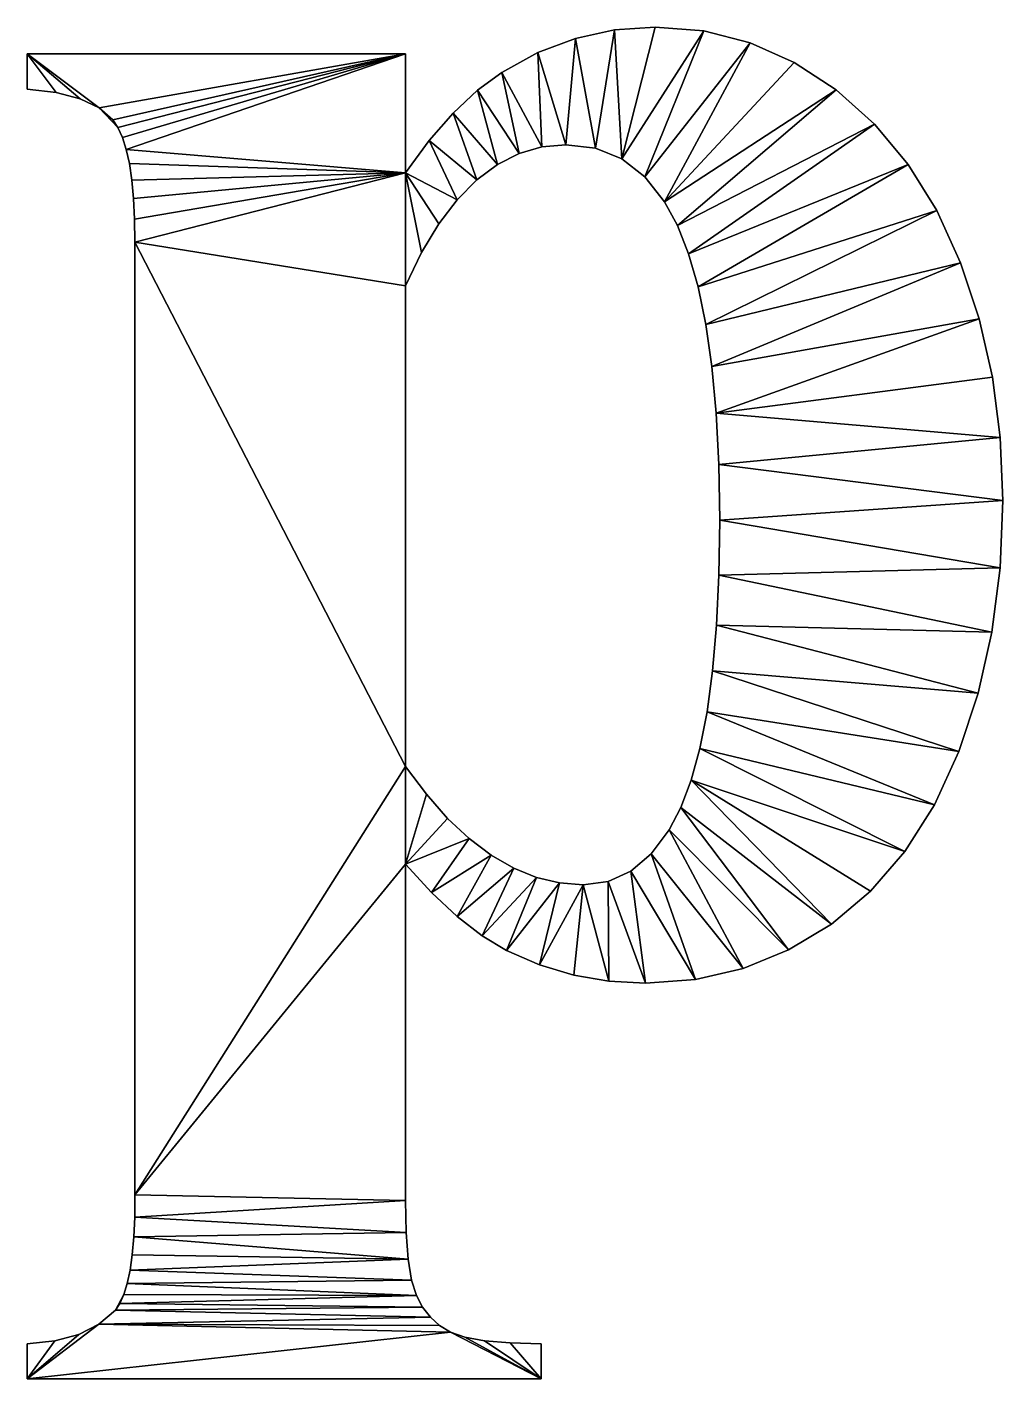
# Model space of a CAD drawing. Header units: metres. Extents: x 0.027 to 0.723, y -0.301 to 0.662.
import ezdxf

# ---------------------------------------------------------------- set-up
doc = ezdxf.new("R2010")
doc.units = ezdxf.units.M

msp = doc.modelspace()

# ---------------------------------------------------------------- meshes
at = {"layer": 'Armanisoft_0', "linetype": 'CONTINUOUS'}
mesh = msp.add_polyface(dxfattribs=at)
corners = [(0.510725, 0.450465), (0.675287, 0.531504), (0.692206, 0.494433), (0.505183, 0.477182), (0.654886, 0.564381), (0.498408, 0.500633), (0.631002, 0.593066), (0.490402, 0.520815), (0.603636, 0.617558), (0.481164, 0.53773), (0.542253, 0.65115), (0.573737, 0.637153), (0.46709, 0.55557), (0.509184, 0.659548), (0.45069, 0.568312), (0.445569, 0.660326), (0.47453, 0.662348), (0.431963, 0.575958), (0.417701, 0.654261), (0.510725, 0.450465, 0.229421), (0.692206, 0.494433, 0.229421), (0.675287, 0.531504, 0.229421), (0.505183, 0.477182, 0.229421), (0.654886, 0.564381, 0.229421), (0.498408, 0.500633, 0.229421), (0.631002, 0.593066, 0.229421), (0.490402, 0.520815, 0.229421), (0.603636, 0.617558, 0.229421), (0.481164, 0.53773, 0.229421), (0.573737, 0.637153, 0.229421), (0.542253, 0.65115, 0.229421), (0.46709, 0.55557, 0.229421), (0.509184, 0.659548, 0.229421), (0.45069, 0.568312, 0.229421), (0.47453, 0.662348, 0.229421), (0.445569, 0.660326, 0.229421), (0.431963, 0.575958, 0.229421), (0.417701, 0.654261, 0.229421), (0.445569, 0.660326), (0.417701, 0.654261), (0.417701, 0.654261, 0.229421), (0.445569, 0.660326, 0.229421), (0.47453, 0.662348), (0.47453, 0.662348, 0.229421), (0.509184, 0.659548), (0.509184, 0.659548, 0.229421), (0.542253, 0.65115), (0.542253, 0.65115, 0.229421), (0.573737, 0.637153), (0.573737, 0.637153, 0.229421), (0.603636, 0.617558), (0.603636, 0.617558, 0.229421), (0.631002, 0.593066), (0.631002, 0.593066, 0.229421), (0.654886, 0.564381), (0.654886, 0.564381, 0.229421), (0.675287, 0.531504), (0.675287, 0.531504, 0.229421), (0.692206, 0.494433), (0.692206, 0.494433, 0.229421), (0.498408, 0.500633), (0.505183, 0.477182), (0.505183, 0.477182, 0.229421), (0.498408, 0.500633, 0.229421), (0.490402, 0.520815), (0.490402, 0.520815, 0.229421), (0.481164, 0.53773), (0.481164, 0.53773, 0.229421), (0.46709, 0.55557), (0.46709, 0.55557, 0.229421), (0.45069, 0.568312), (0.45069, 0.568312, 0.229421), (0.431963, 0.575958), (0.431963, 0.575958, 0.229421)]
mesh.append_faces([[corners[k] for k in face] for face in [(0, 1, 2), (3, 4, 1), (5, 6, 4), (5, 4, 3), (7, 8, 6), (7, 6, 5), (9, 10, 11), (9, 11, 8), (9, 8, 7), (12, 13, 10), (12, 10, 9), (14, 15, 16), (14, 16, 13), (14, 13, 12), (17, 18, 15), (17, 15, 14), (19, 20, 21), (22, 21, 23), (24, 23, 25), (24, 22, 23), (26, 25, 27), (26, 24, 25), (28, 29, 30), (28, 27, 29), (28, 26, 27), (31, 30, 32), (31, 28, 30), (33, 34, 35), (33, 32, 34), (33, 31, 32), (36, 35, 37), (36, 33, 35), (38, 39, 40, 41), (42, 38, 41, 43), (44, 42, 43, 45), (46, 44, 45, 47), (48, 46, 47, 49), (50, 48, 49, 51), (52, 50, 51, 53), (54, 52, 53, 55), (56, 54, 55, 57), (58, 56, 57, 59), (60, 61, 62, 63), (64, 60, 63, 65), (66, 64, 65, 67), (68, 66, 67, 69), (70, 68, 69, 71), (72, 70, 71, 73)]])
mesh = msp.add_polyface(dxfattribs=at)
corners = [(0.410909, 0.578506), (0.390927, 0.644153), (0.417701, 0.654261), (0.431963, 0.575958), (0.39385, 0.576936), (0.365248, 0.630002), (0.377579, 0.572227), (0.347791, 0.617259), (0.362096, 0.564378), (0.330513, 0.601078), (0.3474, 0.553389), (0.313414, 0.581459), (0.333492, 0.53926), (0.296494, 0.558403), (0.320372, 0.521992), (0.308039, 0.501584), (0.296494, 0.478037), (0.410909, 0.578506, 0.229421), (0.417701, 0.654261, 0.229421), (0.390927, 0.644153, 0.229421), (0.431963, 0.575958, 0.229421), (0.39385, 0.576936, 0.229421), (0.365248, 0.630002, 0.229421), (0.377579, 0.572227, 0.229421), (0.347791, 0.617259, 0.229421), (0.362096, 0.564378, 0.229421), (0.330513, 0.601078, 0.229421), (0.3474, 0.553389, 0.229421), (0.313414, 0.581459, 0.229421), (0.333492, 0.53926, 0.229421), (0.296494, 0.558403, 0.229421), (0.320372, 0.521992, 0.229421), (0.308039, 0.501584, 0.229421), (0.296494, 0.478037, 0.229421), (0.103659, 0.509146, 0.229421), (0.296494, 0.135299, 0.229421), (0.296494, 0.558403), (0.296494, 0.643293), (0.296494, 0.643293, 0.229421), (0.296494, 0.558403, 0.229421), (0.313414, 0.581459), (0.313414, 0.581459, 0.229421), (0.330513, 0.601078), (0.330513, 0.601078, 0.229421), (0.347791, 0.617259), (0.347791, 0.617259, 0.229421), (0.365248, 0.630002), (0.365248, 0.630002, 0.229421), (0.390927, 0.644153), (0.390927, 0.644153, 0.229421), (0.417701, 0.654261), (0.417701, 0.654261, 0.229421), (0.410909, 0.578506), (0.431963, 0.575958), (0.431963, 0.575958, 0.229421), (0.410909, 0.578506, 0.229421), (0.39385, 0.576936), (0.39385, 0.576936, 0.229421), (0.377579, 0.572227), (0.377579, 0.572227, 0.229421), (0.362096, 0.564378), (0.362096, 0.564378, 0.229421), (0.3474, 0.553389), (0.3474, 0.553389, 0.229421), (0.333492, 0.53926), (0.333492, 0.53926, 0.229421), (0.320372, 0.521992), (0.320372, 0.521992, 0.229421), (0.308039, 0.501584), (0.308039, 0.501584, 0.229421), (0.296494, 0.478037), (0.296494, 0.478037, 0.229421), (0.296494, 0.135299), (0.296494, 0.135299, 0.229421)]
mesh.append_faces([[corners[k] for k in face] for face in [(0, 1, 2), (0, 2, 3), (4, 5, 1), (4, 1, 0), (6, 7, 5), (6, 5, 4), (8, 9, 7), (8, 7, 6), (10, 11, 9), (10, 9, 8), (12, 13, 11), (12, 11, 10), (14, 13, 12), (15, 13, 14), (16, 13, 15), (17, 18, 19), (17, 20, 18), (21, 19, 22), (21, 17, 19), (23, 22, 24), (23, 21, 22), (25, 24, 26), (25, 23, 24), (27, 26, 28), (27, 25, 26), (29, 28, 30), (29, 27, 28), (31, 29, 30), (32, 31, 30), (33, 34, 35), (33, 32, 30), (36, 37, 38, 39), (40, 36, 39, 41), (42, 40, 41, 43), (44, 42, 43, 45), (46, 44, 45, 47), (48, 46, 47, 49), (50, 48, 49, 51), (52, 53, 54, 55), (56, 52, 55, 57), (58, 56, 57, 59), (60, 58, 59, 61), (62, 60, 61, 63), (64, 62, 63, 65), (66, 64, 65, 67), (68, 66, 67, 69), (70, 68, 69, 71), (72, 70, 71, 73)]])
mesh = msp.add_polyface(dxfattribs=at)
corners = [(0.078008, 0.60477), (0.087781, 0.596279), (0.091502, 0.590761), (0.026677, 0.643293), (0.064566, 0.611244), (0.047456, 0.615701), (0.026677, 0.61814), (0.296494, 0.643293), (0.097456, 0.575119), (0.094728, 0.583708), (0.296494, 0.558403), (0.103659, 0.509146), (0.10341, 0.525412), (0.102666, 0.540142), (0.101426, 0.553336), (0.099689, 0.564995), (0.296494, 0.478037), (0.296494, 0.135299), (0.078008, 0.60477, 0.229421), (0.091502, 0.590761, 0.229421), (0.087781, 0.596279, 0.229421), (0.026677, 0.643293, 0.229421), (0.064566, 0.611244, 0.229421), (0.047456, 0.615701, 0.229421), (0.026677, 0.61814, 0.229421), (0.296494, 0.643293, 0.229421), (0.094728, 0.583708, 0.229421), (0.097456, 0.575119, 0.229421), (0.296494, 0.558403, 0.229421), (0.10341, 0.525412, 0.229421), (0.103659, 0.509146, 0.229421), (0.102666, 0.540142, 0.229421), (0.101426, 0.553336, 0.229421), (0.099689, 0.564995, 0.229421), (0.296494, 0.478037, 0.229421), (0.10341, 0.525412), (0.103659, 0.509146), (0.103659, 0.509146, 0.229421), (0.10341, 0.525412, 0.229421), (0.102666, 0.540142), (0.102666, 0.540142, 0.229421), (0.101426, 0.553336), (0.101426, 0.553336, 0.229421), (0.099689, 0.564995), (0.099689, 0.564995, 0.229421), (0.097456, 0.575119), (0.097456, 0.575119, 0.229421), (0.094728, 0.583708), (0.094728, 0.583708, 0.229421), (0.091502, 0.590761), (0.091502, 0.590761, 0.229421), (0.087781, 0.596279), (0.087781, 0.596279, 0.229421), (0.078008, 0.60477), (0.078008, 0.60477, 0.229421), (0.064566, 0.611244), (0.064566, 0.611244, 0.229421), (0.047456, 0.615701), (0.047456, 0.615701, 0.229421), (0.026677, 0.61814), (0.026677, 0.61814, 0.229421), (0.026677, 0.643293), (0.026677, 0.643293, 0.229421), (0.296494, 0.643293), (0.296494, 0.643293, 0.229421)]
mesh.append_faces([[corners[k] for k in face] for face in [(0, 1, 2), (3, 0, 4), (3, 4, 5), (3, 5, 6), (7, 8, 9), (7, 9, 2), (7, 2, 1), (7, 1, 0), (7, 0, 3), (10, 11, 12), (10, 12, 13), (10, 13, 14), (10, 14, 15), (10, 15, 8), (10, 8, 7), (16, 11, 10), (16, 17, 11), (18, 19, 20), (21, 22, 18), (21, 23, 22), (21, 24, 23), (25, 26, 27), (25, 19, 26), (25, 20, 19), (25, 18, 20), (25, 21, 18), (28, 29, 30), (28, 31, 29), (28, 32, 31), (28, 33, 32), (28, 27, 33), (28, 25, 27), (34, 28, 30), (35, 36, 37, 38), (39, 35, 38, 40), (41, 39, 40, 42), (43, 41, 42, 44), (45, 43, 44, 46), (47, 45, 46, 48), (49, 47, 48, 50), (51, 49, 50, 52), (53, 51, 52, 54), (55, 53, 54, 56), (57, 55, 56, 58), (59, 57, 58, 60), (61, 59, 60, 62), (63, 61, 62, 64)]])
mesh = msp.add_polyface(dxfattribs=at)
corners = [(0.518322, 0.236015), (0.714705, 0.23119), (0.704885, 0.187537), (0.515501, 0.203492), (0.520015, 0.271823), (0.720597, 0.277013), (0.520579, 0.310916), (0.722561, 0.325007), (0.519963, 0.350705), (0.720664, 0.369756), (0.518116, 0.387226), (0.705486, 0.454469), (0.714972, 0.41291), (0.515036, 0.420479), (0.692206, 0.494433), (0.510725, 0.450465), (0.505183, 0.477182), (0.675287, 0.531504), (0.515501, 0.203492, 0.229421), (0.691137, 0.146055, 0.229421), (0.704885, 0.187537, 0.229421), (0.518322, 0.236015, 0.229421), (0.714705, 0.23119, 0.229421), (0.520015, 0.271823, 0.229421), (0.720597, 0.277013, 0.229421), (0.520579, 0.310916, 0.229421), (0.722561, 0.325007, 0.229421), (0.519963, 0.350705, 0.229421), (0.720664, 0.369756, 0.229421), (0.518116, 0.387226, 0.229421), (0.714972, 0.41291, 0.229421), (0.705486, 0.454469, 0.229421), (0.515036, 0.420479, 0.229421), (0.692206, 0.494433, 0.229421), (0.510725, 0.450465, 0.229421), (0.505183, 0.477182, 0.229421), (0.675287, 0.531504, 0.229421), (0.705486, 0.454469), (0.692206, 0.494433), (0.692206, 0.494433, 0.229421), (0.705486, 0.454469, 0.229421), (0.714972, 0.41291), (0.714972, 0.41291, 0.229421), (0.720664, 0.369756), (0.720664, 0.369756, 0.229421), (0.722561, 0.325007), (0.722561, 0.325007, 0.229421), (0.720597, 0.277013), (0.720597, 0.277013, 0.229421), (0.714705, 0.23119), (0.714705, 0.23119, 0.229421), (0.704885, 0.187537), (0.704885, 0.187537, 0.229421), (0.515501, 0.203492), (0.511552, 0.174254), (0.511552, 0.174254, 0.229421), (0.515501, 0.203492, 0.229421), (0.518322, 0.236015), (0.518322, 0.236015, 0.229421), (0.520015, 0.271823), (0.520015, 0.271823, 0.229421), (0.520579, 0.310916), (0.520579, 0.310916, 0.229421), (0.519963, 0.350705), (0.519963, 0.350705, 0.229421), (0.518116, 0.387226), (0.518116, 0.387226, 0.229421), (0.515036, 0.420479), (0.515036, 0.420479, 0.229421), (0.510725, 0.450465), (0.510725, 0.450465, 0.229421), (0.505183, 0.477182), (0.505183, 0.477182, 0.229421)]
mesh.append_faces([[corners[k] for k in face] for face in [(0, 1, 2), (0, 2, 3), (4, 5, 1), (4, 1, 0), (6, 7, 5), (6, 5, 4), (8, 9, 7), (8, 7, 6), (10, 11, 12), (10, 12, 9), (10, 9, 8), (13, 14, 11), (13, 11, 10), (15, 14, 13), (16, 17, 15), (18, 19, 20), (21, 20, 22), (21, 18, 20), (23, 22, 24), (23, 21, 22), (25, 24, 26), (25, 23, 24), (27, 26, 28), (27, 25, 26), (29, 30, 31), (29, 28, 30), (29, 27, 28), (32, 31, 33), (32, 29, 31), (34, 32, 33), (35, 34, 36), (37, 38, 39, 40), (41, 37, 40, 42), (43, 41, 42, 44), (45, 43, 44, 46), (47, 45, 46, 48), (49, 47, 48, 50), (51, 49, 50, 52), (53, 54, 55, 56), (57, 53, 56, 58), (59, 57, 58, 60), (61, 59, 60, 62), (63, 61, 62, 64), (65, 63, 64, 66), (67, 65, 66, 68), (69, 67, 68, 70), (71, 69, 70, 72)]])
mesh = msp.add_polyface(dxfattribs=at)
corners = [(0.100159, -0.223544), (0.298444, -0.215688), (0.300882, -0.230647), (0.10169, -0.212506), (0.102784, -0.199898), (0.296981, -0.196732), (0.10344, -0.185719), (0.296494, -0.17378), (0.103659, -0.16997), (0.296494, 0.135299), (0.296494, 0.065783), (0.103659, 0.509146), (0.3114, 0.115557), (0.326573, 0.098447), (0.342015, 0.08397), (0.315129, 0.045584), (0.357725, 0.072125), (0.33335, 0.028581), (0.100159, -0.223544, 0.229421), (0.300882, -0.230647, 0.229421), (0.298444, -0.215688, 0.229421), (0.10169, -0.212506, 0.229421), (0.102784, -0.199898, 0.229421), (0.296981, -0.196732, 0.229421), (0.10344, -0.185719, 0.229421), (0.296494, -0.17378, 0.229421), (0.103659, -0.16997, 0.229421), (0.296494, 0.135299, 0.229421), (0.296494, 0.065783, 0.229421), (0.103659, 0.509146, 0.229421), (0.3114, 0.115557, 0.229421), (0.326573, 0.098447, 0.229421), (0.342015, 0.08397, 0.229421), (0.315129, 0.045584, 0.229421), (0.357725, 0.072125, 0.229421), (0.33335, 0.028581, 0.229421), (0.296494, -0.17378), (0.296494, 0.065783), (0.296494, 0.065783, 0.229421), (0.296494, -0.17378, 0.229421), (0.296981, -0.196732), (0.296981, -0.196732, 0.229421), (0.298444, -0.215688), (0.298444, -0.215688, 0.229421), (0.300882, -0.230647), (0.300882, -0.230647, 0.229421), (0.100159, -0.223544), (0.098191, -0.233012), (0.098191, -0.233012, 0.229421), (0.100159, -0.223544, 0.229421), (0.10169, -0.212506), (0.10169, -0.212506, 0.229421), (0.102784, -0.199898), (0.102784, -0.199898, 0.229421), (0.10344, -0.185719), (0.10344, -0.185719, 0.229421), (0.103659, -0.16997), (0.103659, -0.16997, 0.229421), (0.103659, 0.509146), (0.103659, 0.509146, 0.229421), (0.315129, 0.045584), (0.33335, 0.028581), (0.33335, 0.028581, 0.229421), (0.315129, 0.045584, 0.229421), (0.3114, 0.115557), (0.296494, 0.135299), (0.296494, 0.135299, 0.229421), (0.3114, 0.115557, 0.229421), (0.326573, 0.098447), (0.326573, 0.098447, 0.229421), (0.342015, 0.08397), (0.342015, 0.08397, 0.229421)]
mesh.append_faces([[corners[k] for k in face] for face in [(0, 1, 2), (3, 1, 0), (4, 5, 1), (4, 1, 3), (6, 7, 5), (6, 5, 4), (8, 7, 6), (9, 10, 8), (9, 8, 11), (12, 10, 9), (13, 10, 12), (14, 15, 10), (14, 10, 13), (16, 17, 15), (16, 15, 14), (10, 7, 8), (18, 19, 20), (21, 18, 20), (22, 20, 23), (22, 21, 20), (24, 23, 25), (24, 22, 23), (26, 24, 25), (27, 26, 28), (27, 29, 26), (30, 27, 28), (31, 30, 28), (32, 28, 33), (32, 31, 28), (34, 33, 35), (34, 32, 33), (28, 26, 25), (36, 37, 38, 39), (40, 36, 39, 41), (42, 40, 41, 43), (44, 42, 43, 45), (46, 47, 48, 49), (50, 46, 49, 51), (52, 50, 51, 53), (54, 52, 53, 55), (56, 54, 55, 57), (58, 56, 57, 59), (60, 61, 62, 63), (37, 60, 63, 38), (64, 65, 66, 67), (68, 64, 67, 69), (70, 68, 69, 71)]])
mesh = msp.add_polyface(dxfattribs=at)
corners = [(0.373703, 0.062912), (0.33335, 0.028581), (0.357725, 0.072125), (0.389949, 0.056332), (0.351159, 0.014774), (0.406463, 0.052383), (0.368554, 0.004162), (0.47166, 0.073051), (0.503328, -0.01642), (0.457186, 0.060838), (0.48447, 0.09015), (0.537311, -0.008515), (0.492933, 0.106249), (0.600203, 0.023104), (0.569602, 0.004659), (0.500268, 0.125632), (0.652691, 0.074921), (0.628202, 0.046598), (0.506474, 0.148301), (0.673669, 0.108074), (0.511552, 0.174254), (0.691137, 0.146055), (0.515501, 0.203492), (0.704885, 0.187537), (0.373703, 0.062912, 0.229421), (0.357725, 0.072125, 0.229421), (0.33335, 0.028581, 0.229421), (0.389949, 0.056332, 0.229421), (0.351159, 0.014774, 0.229421), (0.406463, 0.052383, 0.229421), (0.368554, 0.004162, 0.229421), (0.47166, 0.073051, 0.229421), (0.457186, 0.060838, 0.229421), (0.503328, -0.01642, 0.229421), (0.48447, 0.09015, 0.229421), (0.537311, -0.008515, 0.229421), (0.492933, 0.106249, 0.229421), (0.569602, 0.004659, 0.229421), (0.600203, 0.023104, 0.229421), (0.500268, 0.125632, 0.229421), (0.628202, 0.046598, 0.229421), (0.652691, 0.074921, 0.229421), (0.506474, 0.148301, 0.229421), (0.673669, 0.108074, 0.229421), (0.511552, 0.174254, 0.229421), (0.691137, 0.146055, 0.229421), (0.515501, 0.203492, 0.229421), (0.691137, 0.146055), (0.704885, 0.187537), (0.704885, 0.187537, 0.229421), (0.691137, 0.146055, 0.229421), (0.673669, 0.108074), (0.673669, 0.108074, 0.229421), (0.652691, 0.074921), (0.652691, 0.074921, 0.229421), (0.628202, 0.046598), (0.628202, 0.046598, 0.229421), (0.357725, 0.072125), (0.342015, 0.08397), (0.342015, 0.08397, 0.229421), (0.357725, 0.072125, 0.229421), (0.373703, 0.062912), (0.373703, 0.062912, 0.229421), (0.389949, 0.056332), (0.389949, 0.056332, 0.229421), (0.406463, 0.052383), (0.406463, 0.052383, 0.229421), (0.423245, 0.051067), (0.423245, 0.051067, 0.229421), (0.441047, 0.05351), (0.441047, 0.05351, 0.229421), (0.457186, 0.060838), (0.457186, 0.060838, 0.229421), (0.47166, 0.073051), (0.47166, 0.073051, 0.229421), (0.48447, 0.09015), (0.48447, 0.09015, 0.229421), (0.492933, 0.106249), (0.492933, 0.106249, 0.229421), (0.500268, 0.125632), (0.500268, 0.125632, 0.229421), (0.506474, 0.148301), (0.506474, 0.148301, 0.229421), (0.511552, 0.174254), (0.511552, 0.174254, 0.229421)]
mesh.append_faces([[corners[k] for k in face] for face in [(0, 1, 2), (3, 4, 0), (5, 6, 3), (7, 8, 9), (10, 11, 7), (12, 13, 14), (12, 14, 10), (15, 16, 17), (15, 17, 13), (15, 13, 12), (18, 19, 16), (18, 16, 15), (20, 21, 19), (20, 19, 18), (22, 23, 21), (22, 21, 20), (24, 25, 26), (27, 24, 28), (29, 27, 30), (31, 32, 33), (34, 31, 35), (36, 37, 38), (36, 34, 37), (39, 40, 41), (39, 38, 40), (39, 36, 38), (42, 41, 43), (42, 39, 41), (44, 43, 45), (44, 42, 43), (46, 44, 45), (47, 48, 49, 50), (51, 47, 50, 52), (53, 51, 52, 54), (55, 53, 54, 56), (57, 58, 59, 60), (61, 57, 60, 62), (63, 61, 62, 64), (65, 63, 64, 66), (67, 65, 66, 68), (69, 67, 68, 70), (71, 69, 70, 72), (73, 71, 72, 74), (75, 73, 74, 76), (77, 75, 76, 78), (79, 77, 78, 80), (81, 79, 80, 82), (83, 81, 82, 84)]])
mesh = msp.add_polyface(dxfattribs=at)
corners = [(0.393293, -0.301067), (0.328543, -0.267728), (0.338757, -0.27131), (0.352953, -0.273868), (0.371132, -0.275403), (0.393293, -0.275915), (0.373703, 0.062912), (0.351159, 0.014774), (0.33335, 0.028581), (0.389949, 0.056332), (0.368554, 0.004162), (0.406463, 0.052383), (0.392089, -0.005995), (0.423245, 0.051067), (0.44164, -0.017604), (0.416451, -0.013251), (0.441047, 0.05351), (0.467655, -0.019055), (0.457186, 0.060838), (0.503328, -0.01642), (0.47166, 0.073051), (0.537311, -0.008515), (0.48447, 0.09015), (0.569602, 0.004659), (0.393293, -0.301067, 0.229421), (0.338757, -0.27131, 0.229421), (0.328543, -0.267728, 0.229421), (0.352953, -0.273868, 0.229421), (0.371132, -0.275403, 0.229421), (0.393293, -0.275915, 0.229421), (0.373703, 0.062912, 0.229421), (0.33335, 0.028581, 0.229421), (0.351159, 0.014774, 0.229421), (0.389949, 0.056332, 0.229421), (0.368554, 0.004162, 0.229421), (0.406463, 0.052383, 0.229421), (0.392089, -0.005995, 0.229421), (0.423245, 0.051067, 0.229421), (0.416451, -0.013251, 0.229421), (0.44164, -0.017604, 0.229421), (0.441047, 0.05351, 0.229421), (0.467655, -0.019055, 0.229421), (0.457186, 0.060838, 0.229421), (0.503328, -0.01642, 0.229421), (0.47166, 0.073051, 0.229421), (0.537311, -0.008515, 0.229421), (0.48447, 0.09015, 0.229421), (0.569602, 0.004659, 0.229421), (0.352953, -0.273868), (0.338757, -0.27131), (0.338757, -0.27131, 0.229421), (0.352953, -0.273868, 0.229421), (0.371132, -0.275403), (0.371132, -0.275403, 0.229421), (0.393293, -0.275915), (0.393293, -0.275915, 0.229421), (0.393293, -0.301067), (0.393293, -0.301067, 0.229421), (0.600203, 0.023104), (0.628202, 0.046598), (0.628202, 0.046598, 0.229421), (0.600203, 0.023104, 0.229421), (0.569602, 0.004659), (0.569602, 0.004659, 0.229421), (0.537311, -0.008515), (0.537311, -0.008515, 0.229421), (0.503328, -0.01642), (0.503328, -0.01642, 0.229421), (0.467655, -0.019055), (0.467655, -0.019055, 0.229421), (0.44164, -0.017604), (0.44164, -0.017604, 0.229421), (0.416451, -0.013251), (0.416451, -0.013251, 0.229421), (0.392089, -0.005995), (0.392089, -0.005995, 0.229421), (0.368554, 0.004162), (0.368554, 0.004162, 0.229421), (0.351159, 0.014774), (0.351159, 0.014774, 0.229421), (0.33335, 0.028581), (0.33335, 0.028581, 0.229421)]
mesh.append_faces([[corners[k] for k in face] for face in [(0, 1, 2), (0, 2, 3), (0, 3, 4), (0, 4, 5), (6, 7, 8), (9, 10, 7), (11, 12, 10), (13, 14, 15), (13, 15, 12), (13, 12, 11), (16, 17, 14), (16, 14, 13), (18, 19, 17), (18, 17, 16), (20, 21, 19), (22, 23, 21), (24, 25, 26), (24, 27, 25), (24, 28, 27), (24, 29, 28), (30, 31, 32), (33, 32, 34), (35, 34, 36), (37, 38, 39), (37, 36, 38), (37, 35, 36), (40, 39, 41), (40, 37, 39), (42, 41, 43), (42, 40, 41), (44, 43, 45), (46, 45, 47), (48, 49, 50, 51), (52, 48, 51, 53), (54, 52, 53, 55), (56, 54, 55, 57), (58, 59, 60, 61), (62, 58, 61, 63), (64, 62, 63, 65), (66, 64, 65, 67), (68, 66, 67, 69), (70, 68, 69, 71), (72, 70, 71, 73), (74, 72, 73, 75), (76, 74, 75, 77), (78, 76, 77, 79), (80, 78, 79, 81)]])
mesh = msp.add_polyface(dxfattribs=at)
corners = [(0.026677, -0.301067), (0.328543, -0.267728), (0.393293, -0.301067), (0.046503, -0.273981), (0.026677, -0.275915), (0.06361, -0.269349), (0.077995, -0.262019), (0.314258, -0.257106), (0.32086, -0.263026), (0.089661, -0.25199), (0.308736, -0.249967), (0.092941, -0.247234), (0.304295, -0.241611), (0.095785, -0.240908), (0.098191, -0.233012), (0.300882, -0.230647), (0.100159, -0.223544), (0.026677, -0.301067, 0.229421), (0.393293, -0.301067, 0.229421), (0.328543, -0.267728, 0.229421), (0.046503, -0.273981, 0.229421), (0.026677, -0.275915, 0.229421), (0.06361, -0.269349, 0.229421), (0.077995, -0.262019, 0.229421), (0.32086, -0.263026, 0.229421), (0.314258, -0.257106, 0.229421), (0.089661, -0.25199, 0.229421), (0.308736, -0.249967, 0.229421), (0.092941, -0.247234, 0.229421), (0.304295, -0.241611, 0.229421), (0.095785, -0.240908, 0.229421), (0.098191, -0.233012, 0.229421), (0.300882, -0.230647, 0.229421), (0.100159, -0.223544, 0.229421), (0.304295, -0.241611), (0.300882, -0.230647), (0.300882, -0.230647, 0.229421), (0.304295, -0.241611, 0.229421), (0.308736, -0.249967), (0.308736, -0.249967, 0.229421), (0.314258, -0.257106), (0.314258, -0.257106, 0.229421), (0.32086, -0.263026), (0.32086, -0.263026, 0.229421), (0.328543, -0.267728), (0.328543, -0.267728, 0.229421), (0.338757, -0.27131), (0.338757, -0.27131, 0.229421), (0.026677, -0.301067), (0.393293, -0.301067), (0.393293, -0.301067, 0.229421), (0.026677, -0.301067, 0.229421), (0.026677, -0.275915), (0.026677, -0.275915, 0.229421), (0.046503, -0.273981), (0.046503, -0.273981, 0.229421), (0.06361, -0.269349), (0.06361, -0.269349, 0.229421), (0.077995, -0.262019), (0.077995, -0.262019, 0.229421), (0.089661, -0.25199), (0.089661, -0.25199, 0.229421), (0.092941, -0.247234), (0.092941, -0.247234, 0.229421), (0.095785, -0.240908), (0.095785, -0.240908, 0.229421), (0.098191, -0.233012), (0.098191, -0.233012, 0.229421)]
mesh.append_faces([[corners[k] for k in face] for face in [(0, 1, 2), (3, 0, 4), (5, 0, 3), (6, 7, 8), (6, 8, 1), (6, 1, 0), (6, 0, 5), (9, 10, 7), (9, 7, 6), (11, 12, 10), (11, 10, 9), (13, 12, 11), (13, 11, 9), (14, 15, 12), (14, 12, 13), (16, 15, 14), (17, 18, 19), (20, 21, 17), (22, 20, 17), (23, 24, 25), (23, 19, 24), (23, 17, 19), (23, 22, 17), (26, 25, 27), (26, 23, 25), (28, 27, 29), (28, 26, 27), (30, 28, 29), (30, 26, 28), (31, 29, 32), (31, 30, 29), (33, 31, 32), (34, 35, 36, 37), (38, 34, 37, 39), (40, 38, 39, 41), (42, 40, 41, 43), (44, 42, 43, 45), (46, 44, 45, 47), (48, 49, 50, 51), (52, 48, 51, 53), (54, 52, 53, 55), (56, 54, 55, 57), (58, 56, 57, 59), (60, 58, 59, 61), (62, 60, 61, 63), (64, 62, 63, 65), (66, 64, 65, 67)]])

doc.saveas('drawing.dxf')
